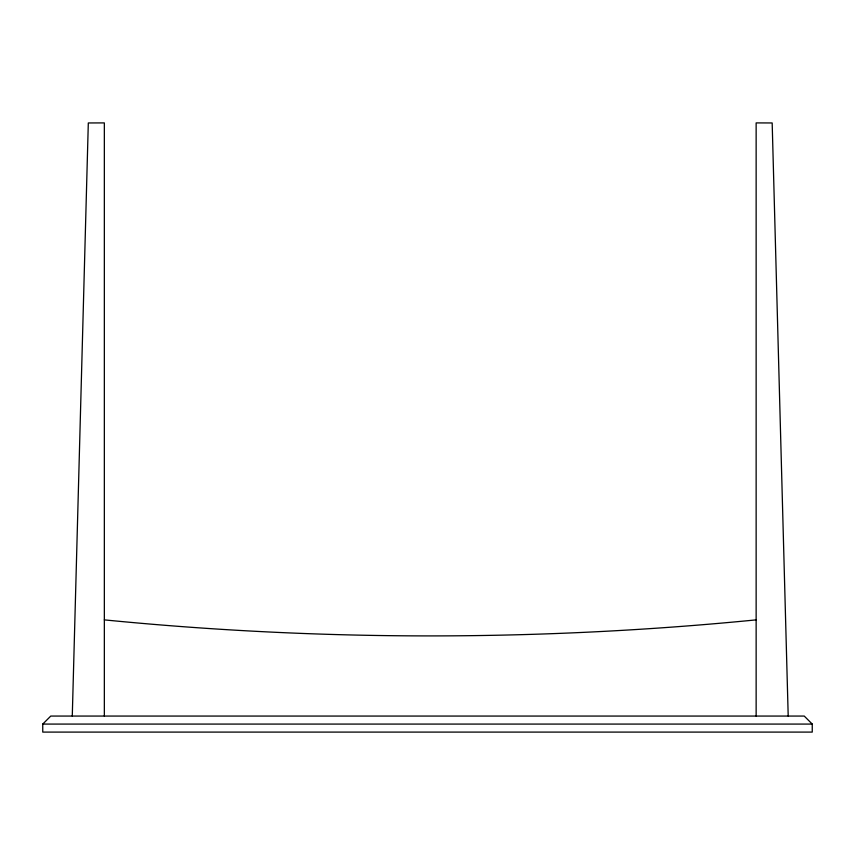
<?xml version="1.0" encoding="UTF-8"?>
<svg xmlns="http://www.w3.org/2000/svg" width="855" height="855" viewBox="0 0 855 855"><rect width="100%" height="100%" fill="white"/><g stroke="black" fill="none" stroke-linecap="round" stroke-linejoin="round"><path stroke-width="1.28" d="M72.28 716.063L88.311 122.96L104.342 122.906L104.342 716.063M42.75 724.078L50.766 716.063L804.234 716.063L812.25 724.078L812.25 732.094L42.75 732.094L42.75 724.078L812.25 724.078M788.203 716.063L772.172 122.96L756.141 122.906L756.141 716.063M756.141 619.875A3320.67 3320.67 0 0 1 104.342 619.875"/></g></svg>
